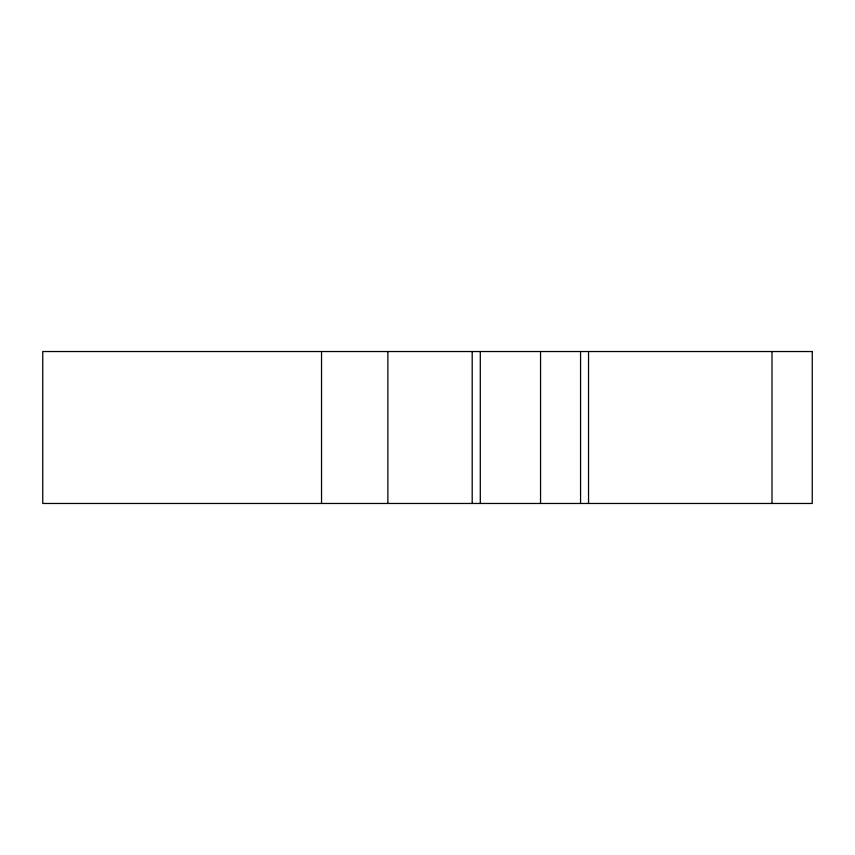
<?xml version="1.0" encoding="UTF-8"?>
<svg xmlns="http://www.w3.org/2000/svg" width="855" height="855" viewBox="0 0 855 855"><rect width="100%" height="100%" fill="white"/><g stroke="black" fill="none" stroke-linecap="round" stroke-linejoin="round"><path stroke-width="1.28" d="M771.99 351.533L771.99 503.467M588.539 351.533L588.539 503.467M580.566 351.533L580.566 503.467M540.552 351.533L540.552 503.467M480.296 351.533L480.296 503.467M472.195 351.533L472.195 503.467M387.871 351.533L387.871 503.467M321.533 351.533L321.533 503.467M812.25 351.533L42.75 351.533L42.75 503.467L812.25 503.467L812.25 351.533"/></g></svg>
